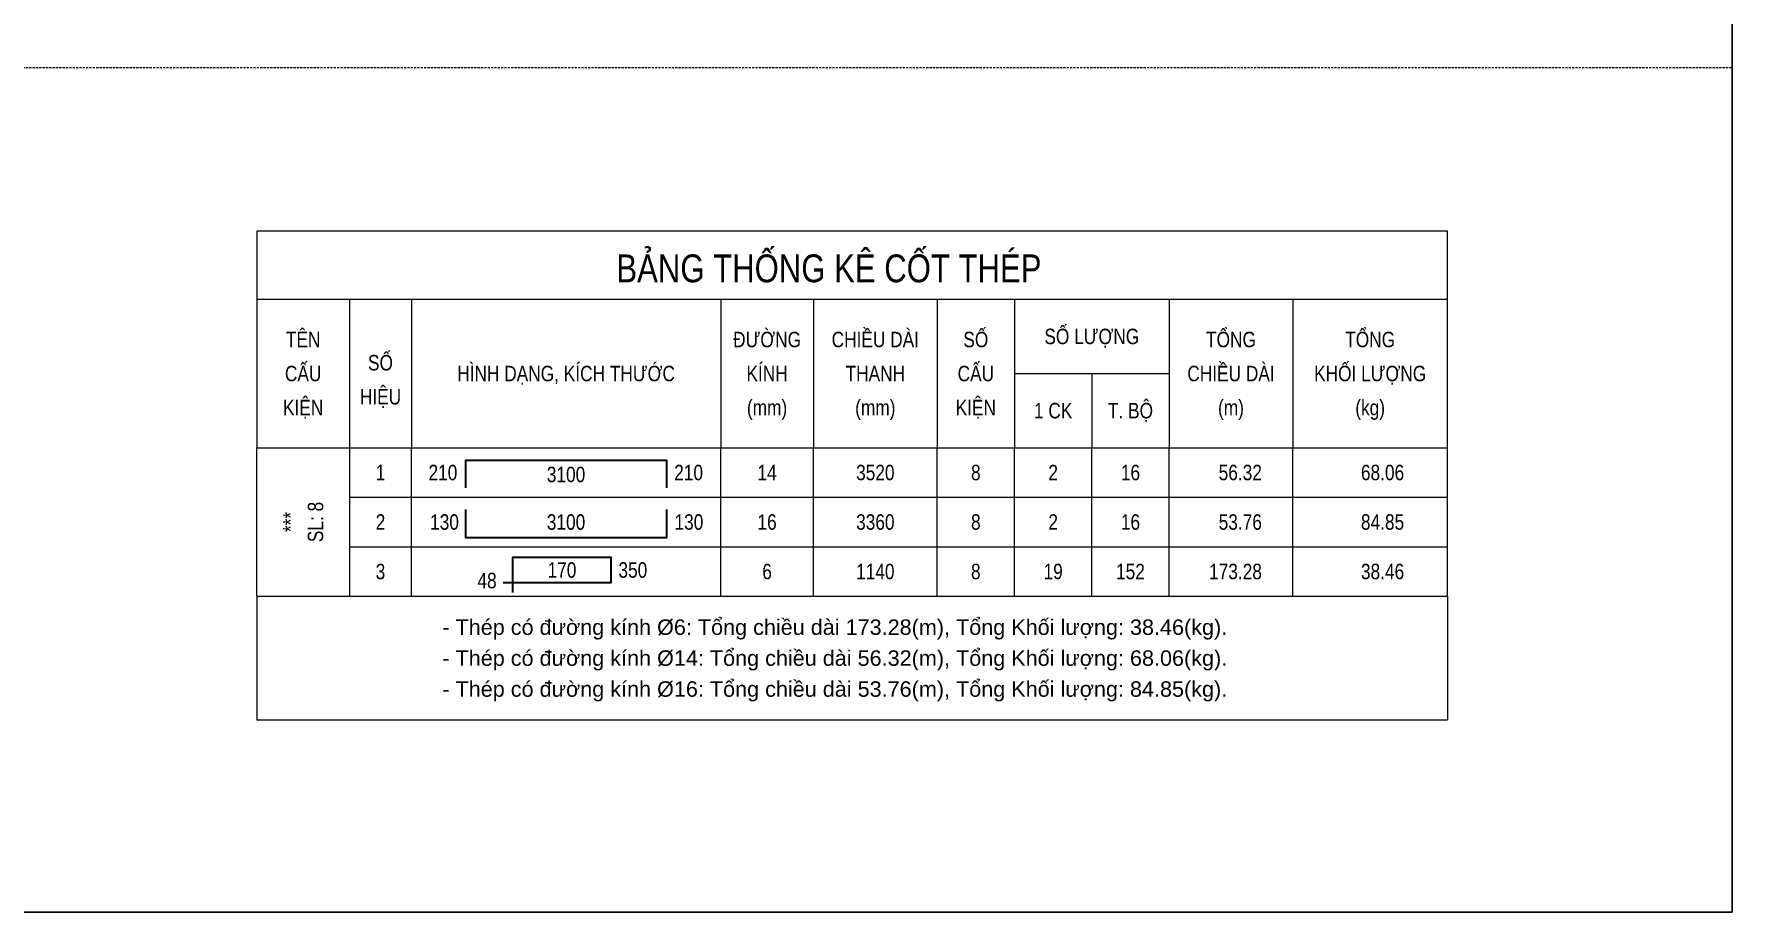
# Model space of a CAD drawing. Extents: x -165145 to 691808, y -202842 to 311040.
# Drawn here: x 376287 to 388366, y -70536 to -64290 of the extents above; entities that cross this region are included whole.
import ezdxf
from ezdxf.enums import TextEntityAlignment as Align

# ---------------------------------------------------------------- set-up
doc = ezdxf.new("R2010")
doc.units = 0
doc.header["$LTSCALE"] = 10
doc.header["$MEASUREMENT"] = 0
doc.linetypes.add('HIDDEN', pattern=[2.3807, 1.587, -0.7937])
doc.layers.get('0').update_dxf_attribs({"linetype": 'CONTINUOUS'})
doc.layers.get('Defpoints').update_dxf_attribs({"color": 5, "linetype": 'CONTINUOUS'})
for name, color, linetype, lineweight in [('DCE_BaoBeTong', 4, 'CONTINUOUS', 18), ('Dce_text', 7, 'CONTINUOUS', 13), ('DCE_ThepChu', 1, 'CONTINUOUS', 35), ('GE_KC_NETKHUAT', 9, 'HIDDEN', 20), ('GE_KC_NETTHAY', 2, 'CONTINUOUS', 20)]:
    doc.layers.add(name, color=color, linetype=linetype, lineweight=lineweight)
doc.styles.add('Dce_Text', font='arial.ttf', dxfattribs={"width": 0.8})
doc.styles.add('Dce_Text2', font='arial.ttf', dxfattribs={"width": 0.8})

# ---------------------------------------------------------------- blocks, each defined once
blk = doc.blocks.new('TKTitle')
at = {"layer": 'DCE_BaoBeTong'}
for p, q in [((15, -11), (15, -35)), ((25, -11), (25, -35)), ((75, -11), (75, -35)), ((90, -11), (90, -35)), ((110, -11), (110, -35)), ((122.5, -11), (122.5, -35)), ((147.5, -11), (147.5, -35)), ((167.5, -11), (167.5, -35)), ((122.5, -23), (147.5, -23)), ((135, -23), (135, -35))]:
    blk.add_line(p, q, dxfattribs=at)
for points in [[(0, 0), (0, -11), (0, -35), (15, -35), (25, -35), (75, -35), (90, -35), (122.5, -35), (135, -35), (147.5, -35), (167.5, -35), (192.5, -35), (192.5, -11), (192.5, 0), (0, 0)], [(0, -11), (15, -11), (25, -11), (75, -11), (90, -11), (122.5, -11), (147.5, -11), (167.5, -11), (192.5, -11)]]:
    blk.add_lwpolyline(points, dxfattribs=at)
at = {"style": 'Dce_Text', "width": 0.8}
for s, height, p in [('BẢNG THỐNG KÊ CỐT THÉP', 4.5, (92.5, -6)), ('TÊN', 2.5, (7.5, -17.5)), ('ĐƯỜNG', 2.5, (82.5, -17.5)), ('CHIỀU DÀI', 2.5, (100, -17.5)), ('SỐ', 2.5, (116.25, -17.5)), ('SỐ LƯỢNG', 2.5, (135, -17)), ('TỔNG', 2.5, (157.5, -17.5)), ('TỔNG', 2.5, (180, -17.5)), ('CẤU', 2.5, (7.5, -23)), ('SỐ', 2.5, (20, -21.25)), ('HÌNH DẠNG, KÍCH THƯỚC', 2.5, (50, -23)), ('KÍNH', 2.5, (82.5, -23)), ('THANH', 2.5, (100, -23)), ('CẤU', 2.5, (116.25, -23)), ('CHIỀU DÀI', 2.5, (157.5, -23)), ('KHỐI LƯỢNG', 2.5, (180, -23)), ('KIỆN', 2.5, (7.5, -28.5)), ('HIỆU', 2.5, (20, -26.75)), ('(mm)', 2.5, (82.5, -28.5)), ('(mm)', 2.5, (100, -28.5)), ('KIỆN', 2.5, (116.25, -28.5)), ('T. BỘ', 2.5, (141.25, -29)), ('(m)', 2.5, (157.5, -28.5)), ('(kg)', 2.5, (180, -28.5)), ('1 CK', 2.5, (128.75, -29))]:
    blk.add_text(s, height=height, dxfattribs=at).set_placement(p, align=Align.MIDDLE_CENTER)
blk = doc.blocks.new('TK4')
at = {"layer": 'DCE_BaoBeTong'}
for p, q in [((0, -8), (0, 0)), ((25, -8), (25, 0)), ((75, -8), (75, 0)), ((90, -8), (90, 0)), ((110, -8), (110, 0)), ((122.5, -8), (122.5, 0)), ((135, -8), (135, 0)), ((147.5, -8), (147.5, 0)), ((167.5, -8), (167.5, 0))]:
    blk.add_line(p, q, dxfattribs=at)
for points in [[(15, -8), (25, -8), (75, -8), (90, -8), (122.5, -8), (135, -8), (147.5, -8), (167.5, -8), (192.5, -8), (192.5, 0)], [(15, 0), (15, -8)]]:
    blk.add_lwpolyline(points, dxfattribs=at)
at = {"layer": 'DCE_ThepChu'}
blk.add_lwpolyline([(33.78, -6.5), (33.78, -2), (66.22, -2), (66.22, -6.5)], dxfattribs=at)
at = {"layer": 'Dce_text', "color": 2, "style": 'Dce_Text', "width": 0.8, "flags": 4}
for tag, p in [('SH', (20, -4)), ('SKC', (116.25, -4)), ('SL', (128.75, -4)), ('L2', (50, -4.32)), ('DK', (82.5, -4)), ('sumL', (100, -4))]:
    blk.add_attdef(tag, text='', height=2.5, dxfattribs=at).set_placement(p, align=Align.MIDDLE_CENTER)
blk.add_attdef('L3', text='', height=2.5, dxfattribs=at).set_placement((67.48, -4), align=Align.MIDDLE_LEFT)
at = {"layer": 'Dce_text', "color": 2, "style": 'Dce_Text', "width": 0.8}
blk.add_attdef('TSL', text='', height=2.5, dxfattribs=at).set_placement((141.25, -4), align=Align.MIDDLE_CENTER)
at = {"layer": 'Dce_text', "color": 2, "style": 'Dce_Text', "width": 0.8, "flags": 4}
for tag, p in [('Lall', (162.5, -4)), ('L1', (32.43, -4)), ('KL', (185.5, -4))]:
    blk.add_attdef(tag, text='', height=2.5, dxfattribs=at).set_placement(p, align=Align.MIDDLE_RIGHT)
blk = doc.blocks.new('TK7')
at = {"layer": 'DCE_BaoBeTong'}
for p, q in [((0, -8), (0, 0)), ((25, -8), (25, 0)), ((75, -8), (75, 0)), ((90, -8), (90, 0)), ((110, -8), (110, 0)), ((122.5, -8), (122.5, 0)), ((135, -8), (135, 0)), ((147.5, -8), (147.5, 0)), ((167.5, -8), (167.5, 0))]:
    blk.add_line(p, q, dxfattribs=at)
for points in [[(15, -8), (25, -8), (75, -8), (90, -8), (122.5, -8), (135, -8), (147.5, -8), (167.5, -8), (192.5, -8), (192.5, 0)], [(15, 0), (15, -8)]]:
    blk.add_lwpolyline(points, dxfattribs=at)
at = {"layer": 'DCE_ThepChu'}
blk.add_lwpolyline([(33.72, -2), (33.72, -6.5), (66.28, -6.5), (66.28, -2)], dxfattribs=at)
at = {"layer": 'Dce_text', "color": 2, "style": 'Dce_Text', "width": 0.8, "flags": 4}
for tag, p in [('SH', (20, -4)), ('L2', (50, -4)), ('SKC', (116.25, -4)), ('SL', (128.75, -4)), ('DK', (82.5, -4)), ('sumL', (100, -4))]:
    blk.add_attdef(tag, text='', height=2.5, dxfattribs=at).set_placement(p, align=Align.MIDDLE_CENTER)
blk.add_attdef('L3', text='', height=2.5, dxfattribs=at).set_placement((67.53, -4), align=Align.MIDDLE_LEFT)
at = {"layer": 'Dce_text', "color": 2, "style": 'Dce_Text', "width": 0.8}
blk.add_attdef('TSL', text='', height=2.5, dxfattribs=at).set_placement((141.25, -4), align=Align.MIDDLE_CENTER)
at = {"layer": 'Dce_text', "color": 2, "style": 'Dce_Text', "width": 0.8, "flags": 4}
for tag, p in [('Lall', (162.5, -4)), ('L1', (32.68, -4)), ('KL', (185.5, -4))]:
    blk.add_attdef(tag, text='', height=2.5, dxfattribs=at).set_placement(p, align=Align.MIDDLE_RIGHT)
blk = doc.blocks.new('TK9')
at = {"layer": 'DCE_BaoBeTong'}
for p, q in [((0, -8), (0, 0)), ((25, -8), (25, 0)), ((75, -8), (75, 0)), ((90, -8), (90, 0)), ((110, -8), (110, 0)), ((122.5, -8), (122.5, 0)), ((135, -8), (135, 0)), ((147.5, -8), (147.5, 0)), ((167.5, -8), (167.5, 0))]:
    blk.add_line(p, q, dxfattribs=at)
for points in [[(15, -8), (25, -8), (75, -8), (90, -8), (122.5, -8), (135, -8), (147.5, -8), (167.5, -8), (192.5, -8), (192.5, 0)], [(15, 0), (15, -8)]]:
    blk.add_lwpolyline(points, dxfattribs=at)
at = {"layer": 'DCE_ThepChu'}
blk.add_lwpolyline([(41.42, -7.37), (41.42, -1.7), (57.26, -1.7), (57.26, -5.81), (39.86, -5.81)], dxfattribs=at)
at = {"layer": 'Dce_text', "color": 2, "style": 'Dce_Text', "width": 0.8, "flags": 4}
for tag, p in [('SH', (20, -4)), ('SKC', (116.25, -4)), ('SL', (128.75, -4)), ('DK', (82.5, -4)), ('sumL', (100, -4))]:
    blk.add_attdef(tag, text='', height=2.5, dxfattribs=at).set_placement(p, align=Align.MIDDLE_CENTER)
at = {"layer": 'Dce_text', "color": 2, "style": 'Dce_Text', "width": 0.8}
for tag, p in [('L1', (49.34, -3.76)), ('TSL', (141.25, -4))]:
    blk.add_attdef(tag, text='', height=2.5, dxfattribs=at).set_placement(p, align=Align.MIDDLE_CENTER)
blk.add_attdef('L2', text='', height=2.5, dxfattribs=at).set_placement((58.47, -3.76), align=Align.MIDDLE_LEFT)
at = {"layer": 'Dce_text', "color": 2, "style": 'Dce_Text', "width": 0.8, "flags": 4}
for tag, p in [('Lall', (162.5, -4)), ('KL', (185.5, -4))]:
    blk.add_attdef(tag, text='', height=2.5, dxfattribs=at).set_placement(p, align=Align.MIDDLE_RIGHT)
at = {"layer": 'Dce_text', "color": 2, "style": 'Dce_Text', "width": 0.8}
blk.add_attdef('M', text='', height=2.5, dxfattribs=at).set_placement((38.78, -5.47), align=Align.MIDDLE_RIGHT)
blk = doc.blocks.new('TenCauKien')
at = {"layer": 'Dce_text', "style": 'Dce_Text', "width": 0.8}
for tag, p in [('TENCAUKIEN', (-2, 0)), ('SOCAUKIEN', (2, 0))]:
    blk.add_attdef(tag, text='', height=2.5, rotation=90, dxfattribs=at).set_placement(p, align=Align.MIDDLE_CENTER)

msp = doc.modelspace()

# ---------------------------------------------------------------- linework, layer by layer
at = {"layer": 'DCE_BaoBeTong'}
for p, q in [((377872.13036, -68289.54373), (378532.13036, -68289.54373)), ((377872.13036, -68289.54373), (377872.13036, -69169.54373)), ((386342.13036, -68289.54373), (386342.13036, -69169.54373)), ((377872.13036, -69169.54373), (386342.13036, -69169.54373))]:
    msp.add_line(p, q, dxfattribs=at)
msp.add_lwpolyline([(377872.13036, -68289.54373), (378532.13036, -68289.54373)], dxfattribs=at)
at = {"layer": 'Defpoints'}
msp.add_lwpolyline([(370253.81339, -55468.24154), (388366.31339, -55468.24154), (388366.31339, -70535.74154), (370253.81339, -70535.74154)], close=True, dxfattribs=at)
at = {"layer": 'GE_KC_NETKHUAT'}
msp.add_line((370253.81339, -64528.6294), (388366.31339, -64528.6294), dxfattribs=at)

# ---------------------------------------------------------------- block references
at = {"layer": 'GE_KC_NETTHAY', "xscale": 44, "yscale": 44, "zscale": 44}
msp.add_blockref('TKTitle', (377872.13036, -65693.54373), dxfattribs=at)
at = {"layer": 'GE_KC_NETTHAY'}
ref = msp.add_blockref('TK4', (377872.13036, -67233.54373), dxfattribs=dict(at, xscale=44, yscale=44, zscale=44))
ref.add_attrib('SH', '1', dxfattribs={"layer": 'Dce_text', "color": 2, "height": 110, "style": 'Dce_Text', "width": 0.8}).set_placement((378752.13036, -67409.54373), align=Align.MIDDLE_CENTER)
ref.add_attrib('L2', '3100', dxfattribs={"layer": 'Dce_text', "color": 2, "height": 110, "style": 'Dce_Text', "width": 0.8}).set_placement((380072.13036, -67423.59011), align=Align.MIDDLE_CENTER)
ref.add_attrib('L1', '210', dxfattribs={"layer": 'Dce_text', "color": 2, "height": 110, "style": 'Dce_Text', "width": 0.8}).set_placement((379298.84382, -67409.54373), align=Align.MIDDLE_RIGHT)
ref.add_attrib('L3', '210', dxfattribs={"layer": 'Dce_text', "color": 2, "height": 110, "style": 'Dce_Text', "width": 0.8}).set_placement((380841.46065, -67409.54373), align=Align.MIDDLE_LEFT)
ref.add_attrib('DK', '14', dxfattribs={"layer": 'Dce_text', "color": 2, "height": 110, "style": 'Dce_Text', "width": 0.8}).set_placement((381502.13036, -67409.54373), align=Align.MIDDLE_CENTER)
ref.add_attrib('sumL', '3520', dxfattribs={"layer": 'Dce_text', "color": 2, "height": 110, "style": 'Dce_Text', "width": 0.8}).set_placement((382272.13036, -67409.54373), align=Align.MIDDLE_CENTER)
ref.add_attrib('SL', '2', dxfattribs={"layer": 'Dce_text', "color": 2, "height": 110, "style": 'Dce_Text', "width": 0.8}).set_placement((383537.13036, -67409.54373), align=Align.MIDDLE_CENTER)
ref.add_attrib('SKC', '8', dxfattribs={"layer": 'Dce_text', "color": 2, "height": 110, "style": 'Dce_Text', "width": 0.8}).set_placement((382987.13036, -67409.54373), align=Align.MIDDLE_CENTER)
ref.add_attrib('Lall', '56.32', dxfattribs={"layer": 'Dce_text', "color": 2, "height": 110, "style": 'Dce_Text', "width": 0.8}).set_placement((385022.13036, -67409.54373), align=Align.MIDDLE_RIGHT)
ref.add_attrib('KL', '68.06', dxfattribs={"layer": 'Dce_text', "color": 2, "height": 110, "style": 'Dce_Text', "width": 0.8}).set_placement((386034.13036, -67409.54373), align=Align.MIDDLE_RIGHT)
ref.add_attrib('TSL', '16', dxfattribs={"layer": 'Dce_text', "color": 2, "height": 110, "style": 'Dce_Text', "width": 0.8}).set_placement((384087.13036, -67409.54373), align=Align.MIDDLE_CENTER)
ref = msp.add_blockref('TK7', (377872.13036, -67585.54373), dxfattribs=dict(at, xscale=44, yscale=44, zscale=44))
ref.add_attrib('SH', '2', dxfattribs={"layer": 'Dce_text', "color": 2, "height": 110, "style": 'Dce_Text', "width": 0.8}).set_placement((378752.13036, -67761.54373), align=Align.MIDDLE_CENTER)
ref.add_attrib('L2', '3100', dxfattribs={"layer": 'Dce_text', "color": 2, "height": 110, "style": 'Dce_Text', "width": 0.8}).set_placement((380072.13036, -67761.54373), align=Align.MIDDLE_CENTER)
ref.add_attrib('L1', '130', dxfattribs={"layer": 'Dce_text', "color": 2, "height": 110, "style": 'Dce_Text', "width": 0.8}).set_placement((379310.23728, -67761.54373), align=Align.MIDDLE_RIGHT)
ref.add_attrib('L3', '130', dxfattribs={"layer": 'Dce_text', "color": 2, "height": 110, "style": 'Dce_Text', "width": 0.8}).set_placement((380843.60041, -67761.54373), align=Align.MIDDLE_LEFT)
ref.add_attrib('DK', '16', dxfattribs={"layer": 'Dce_text', "color": 2, "height": 110, "style": 'Dce_Text', "width": 0.8}).set_placement((381502.13036, -67761.54373), align=Align.MIDDLE_CENTER)
ref.add_attrib('sumL', '3360', dxfattribs={"layer": 'Dce_text', "color": 2, "height": 110, "style": 'Dce_Text', "width": 0.8}).set_placement((382272.13036, -67761.54373), align=Align.MIDDLE_CENTER)
ref.add_attrib('SL', '2', dxfattribs={"layer": 'Dce_text', "color": 2, "height": 110, "style": 'Dce_Text', "width": 0.8}).set_placement((383537.13036, -67761.54373), align=Align.MIDDLE_CENTER)
ref.add_attrib('SKC', '8', dxfattribs={"layer": 'Dce_text', "color": 2, "height": 110, "style": 'Dce_Text', "width": 0.8}).set_placement((382987.13036, -67761.54373), align=Align.MIDDLE_CENTER)
ref.add_attrib('Lall', '53.76', dxfattribs={"layer": 'Dce_text', "color": 2, "height": 110, "style": 'Dce_Text', "width": 0.8}).set_placement((385022.13036, -67761.54373), align=Align.MIDDLE_RIGHT)
ref.add_attrib('KL', '84.85', dxfattribs={"layer": 'Dce_text', "color": 2, "height": 110, "style": 'Dce_Text', "width": 0.8}).set_placement((386034.13036, -67761.54373), align=Align.MIDDLE_RIGHT)
ref.add_attrib('TSL', '16', dxfattribs={"layer": 'Dce_text', "color": 2, "height": 110, "style": 'Dce_Text', "width": 0.8}).set_placement((384087.13036, -67761.54373), align=Align.MIDDLE_CENTER)
at = {"layer": 'GE_KC_NETTHAY', "xscale": 44, "yscale": 44, "zscale": 44}
msp.add_blockref('TenCauKien', (378202.13036, -67761.54373), dxfattribs=at).add_auto_attribs({'SOCAUKIEN': 'SL: 8', 'TENCAUKIEN': '***'})
at = {"layer": 'GE_KC_NETTHAY'}
ref = msp.add_blockref('TK9', (377872.13036, -67937.54373), dxfattribs=dict(at, xscale=44, yscale=44, zscale=44))
ref.add_attrib('L2', '350', dxfattribs={"layer": 'Dce_text', "color": 2, "height": 110, "style": 'Dce_Text', "width": 0.8}).set_placement((380444.83541, -68102.82351), align=Align.MIDDLE_LEFT)
ref.add_attrib('L1', '170', dxfattribs={"layer": 'Dce_text', "color": 2, "height": 110, "style": 'Dce_Text', "width": 0.8}).set_placement((380043.14502, -68102.82351), align=Align.MIDDLE_CENTER)
ref.add_attrib('M', '48', dxfattribs={"layer": 'Dce_text', "color": 2, "height": 110, "style": 'Dce_Text', "width": 0.8}).set_placement((379578.39668, -68178.11749), align=Align.MIDDLE_RIGHT)
ref.add_attrib('SH', '3', dxfattribs={"layer": 'Dce_text', "color": 2, "height": 110, "style": 'Dce_Text', "width": 0.8}).set_placement((378752.13036, -68113.54373), align=Align.MIDDLE_CENTER)
ref.add_attrib('DK', '6', dxfattribs={"layer": 'Dce_text', "color": 2, "height": 110, "style": 'Dce_Text', "width": 0.8}).set_placement((381502.13036, -68113.54373), align=Align.MIDDLE_CENTER)
ref.add_attrib('sumL', '1140', dxfattribs={"layer": 'Dce_text', "color": 2, "height": 110, "style": 'Dce_Text', "width": 0.8}).set_placement((382272.13036, -68113.54373), align=Align.MIDDLE_CENTER)
ref.add_attrib('SL', '19', dxfattribs={"layer": 'Dce_text', "color": 2, "height": 110, "style": 'Dce_Text', "width": 0.8}).set_placement((383537.13036, -68113.54373), align=Align.MIDDLE_CENTER)
ref.add_attrib('SKC', '8', dxfattribs={"layer": 'Dce_text', "color": 2, "height": 110, "style": 'Dce_Text', "width": 0.8}).set_placement((382987.13036, -68113.54373), align=Align.MIDDLE_CENTER)
ref.add_attrib('Lall', '173.28', dxfattribs={"layer": 'Dce_text', "color": 2, "height": 110, "style": 'Dce_Text', "width": 0.8}).set_placement((385022.13036, -68113.54373), align=Align.MIDDLE_RIGHT)
ref.add_attrib('KL', '38.46', dxfattribs={"layer": 'Dce_text', "color": 2, "height": 110, "style": 'Dce_Text', "width": 0.8}).set_placement((386034.13036, -68113.54373), align=Align.MIDDLE_RIGHT)
ref.add_attrib('TSL', '152', dxfattribs={"layer": 'Dce_text', "color": 2, "height": 110, "style": 'Dce_Text', "width": 0.8}).set_placement((384087.13036, -68113.54373), align=Align.MIDDLE_CENTER)

# ---------------------------------------------------------------- texts
at = {"layer": 'Dce_text', "style": 'Dce_Text2'}
for s, p in [('- Thép có đường kính Ø6: Tổng chiều dài 173.28(m), Tổng Khối lượng: 38.46(kg).', (379192.13036, -68509.54373)), ('- Thép có đường kính Ø14: Tổng chiều dài 56.32(m), Tổng Khối lượng: 68.06(kg).', (379192.13036, -68729.54373)), ('- Thép có đường kính Ø16: Tổng chiều dài 53.76(m), Tổng Khối lượng: 84.85(kg).', (379192.13036, -68949.54373))]:
    msp.add_text(s, height=110, dxfattribs=at).set_placement(p, align=Align.MIDDLE_LEFT)

doc.saveas('drawing.dxf')
